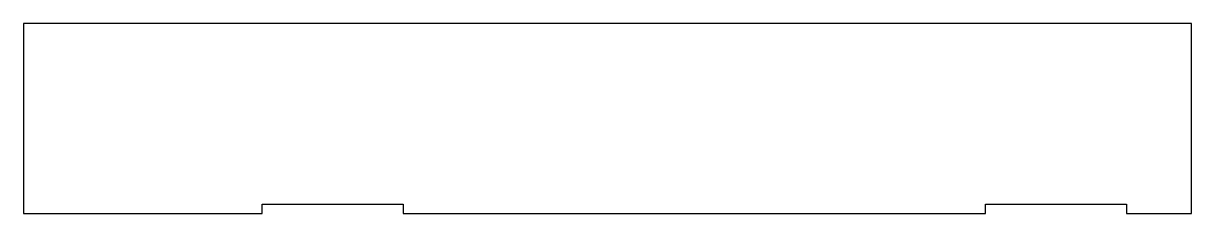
# Model space of a CAD drawing. Header units: metres. Extents: x -18.5 to 13.8, y -1.1 to 46.5.
# Drawn here: x -18.55 to 13.75, y 41.23 to 46.5 of the extents above.
import ezdxf

# ---------------------------------------------------------------- set-up
doc = ezdxf.new("R2010")
doc.units = ezdxf.units.M

msp = doc.modelspace()

# ---------------------------------------------------------------- linework, layer by layer
for p, q in [((-17.196, 46.5), (-18.55, 46.5)), ((-18.55, 46.5), (-18.55, 46.234)), ((-18.55, 46.234), (-18.55, 45.879)), ((-12.394, 46.5), (-17.196, 46.5)), ((-12.204, 46.5), (-12.394, 46.5)), ((-11.934, 46.5), (-12.204, 46.5)), ((-11.596, 46.5), (-11.934, 46.5)), ((-11.212, 46.5), (-11.596, 46.5)), ((-10.816, 46.5), (-11.212, 46.5)), ((-10.444, 46.5), (-10.816, 46.5)), ((-10.133, 46.5), (-10.444, 46.5)), ((-9.914, 46.5), (-10.133, 46.5)), ((-9.8, 46.5), (-9.914, 46.5)), ((-6.115, 46.5), (-9.8, 46.5)), ((9.574, 46.5), (-6.115, 46.5)), ((9.731, 46.5), (9.574, 46.5)), ((9.979, 46.5), (9.731, 46.5)), ((10.3, 46.5), (9.979, 46.5)), ((10.662, 46.5), (10.3, 46.5)), ((11.03, 46.5), (10.662, 46.5)), ((11.369, 46.5), (11.03, 46.5)), ((11.653, 46.5), (11.369, 46.5)), ((11.864, 46.5), (11.653, 46.5)), ((13.75, 46.5), (11.864, 46.5)), ((13.75, 41.679), (13.75, 46.5)), ((-18.55, 45.879), (-18.55, 45.847)), ((-18.55, 45.847), (-18.55, 45.779)), ((-18.55, 45.779), (-18.55, 45.678)), ((-18.55, 45.678), (-18.55, 45.549)), ((-18.55, 45.549), (-18.55, 41.571)), ((13.75, 41.235), (13.75, 41.679)), ((-18.55, 41.571), (-18.55, 41.562)), ((-18.55, 41.562), (-18.55, 41.552)), ((-18.55, 41.552), (-18.55, 41.235)), ((-11.952, 41.235), (-11.952, 41.5)), ((-11.952, 41.5), (-8.988, 41.5)), ((-8.988, 41.5), (-8.048, 41.5)), ((-8.048, 41.5), (-8.048, 41.235)), ((8.048, 41.235), (8.048, 41.5)), ((8.048, 41.5), (11.012, 41.5)), ((11.012, 41.5), (11.952, 41.5)), ((11.952, 41.5), (11.952, 41.235)), ((-18.55, 41.235), (-16.489, 41.235)), ((-16.489, 41.235), (-11.952, 41.235)), ((-8.048, 41.235), (3.067, 41.235)), ((3.067, 41.235), (8.048, 41.235)), ((11.952, 41.235), (13.11, 41.235)), ((13.11, 41.235), (13.75, 41.235)), ((13.11, 41.235), (13.11, 41.235))]:
    msp.add_line(p, q)

doc.saveas('drawing.dxf')
